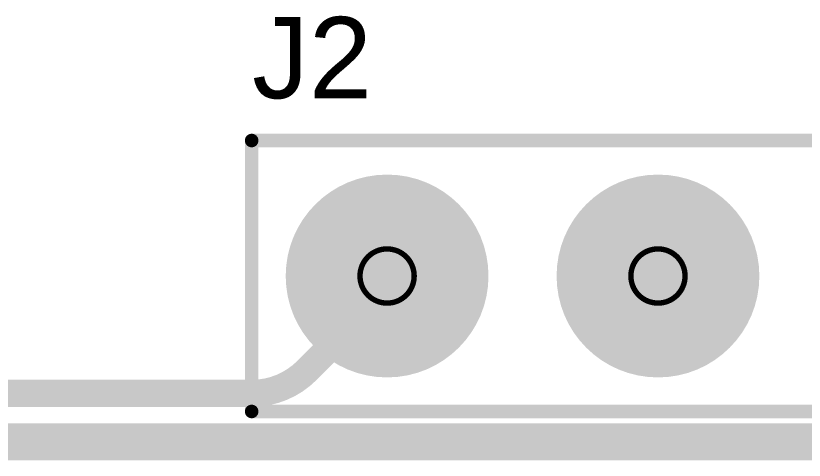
# Model space of a CAD drawing. Header units: inches. Extents: x -0.1 to 10.2, y 0 to 6.5.
# Drawn here: x 2.4165 to 2.7075, y 3.9871 to 4.1512 of the extents above; entities that cross this region are included whole.
import ezdxf

# ---------------------------------------------------------------- set-up
doc = ezdxf.new("R2010")
doc.units = ezdxf.units.IN
doc.header["$MEASUREMENT"] = 0
for name, color, linetype in [('Bottom Layer', 5, 'Continuous'), ('Bottom Solder', 6, 'Continuous'), ('Drill Drawing', 1, 'Continuous'), ('Multi-Layer', 9, 'Continuous'), ('Pad Holes', 156, 'Continuous'), ('Top Layer', 1, 'Continuous'), ('Top Overlay', 2, 'Continuous'), ('Top Solder', 216, 'Continuous')]:
    doc.layers.add(name, color=color, linetype=linetype)
doc.styles.add('Arial', font='', dxfattribs={"height": 0.2})
doc.styles.get('Arial').set_extended_font_data('Arial')

# ---------------------------------------------------------------- blocks, each defined once
blk = doc.blocks.new('HDR_1_8_TH______59')
at = {"layer": 'Bottom Layer'}
h = blk.add_hatch(color=5, dxfattribs=at)
edge = h.paths.add_edge_path()
edge.add_arc((0.25, 0), 0.03543, 0, 360)
h = blk.add_hatch(color=5, dxfattribs=at)
edge = h.paths.add_edge_path()
edge.add_arc((0.35, 0), 0.03543, 0, 360)
at = {"layer": 'Bottom Solder'}
h = blk.add_hatch(color=6, dxfattribs=at)
edge = h.paths.add_edge_path()
edge.add_arc((0.25, 0), 0.03743, 0, 360)
h = blk.add_hatch(color=6, dxfattribs=at)
edge = h.paths.add_edge_path()
edge.add_arc((0.35, 0), 0.03743, 0, 360)
at = {"layer": 'Multi-Layer'}
h = blk.add_hatch(color=9, dxfattribs=at)
edge = h.paths.add_edge_path()
edge.add_arc((0.25, 0), 0.03543, 0, 360)
h = blk.add_hatch(color=9, dxfattribs=at)
edge = h.paths.add_edge_path()
edge.add_arc((0.35, 0), 0.03543, 0, 360)
at = {"layer": 'Pad Holes'}
h = blk.add_hatch(color=7, dxfattribs=at)
edge = h.paths.add_edge_path()
edge.add_arc((0.25, 0), 0.01969, 0, 360)
h = blk.add_hatch(color=7, dxfattribs=at)
edge = h.paths.add_edge_path()
edge.add_arc((0.35, 0), 0.01969, 0, 360)
at = {"layer": 'Top Layer'}
h = blk.add_hatch(color=1, dxfattribs=at)
edge = h.paths.add_edge_path()
edge.add_arc((0.25, 0), 0.03543, 0, 360)
h = blk.add_hatch(color=1, dxfattribs=at)
edge = h.paths.add_edge_path()
edge.add_arc((0.35, 0), 0.03543, 0, 360)
at = {"layer": 'Top Solder'}
h = blk.add_hatch(color=216, dxfattribs=at)
edge = h.paths.add_edge_path()
edge.add_arc((0.25, 0), 0.03743, 0, 360)
h = blk.add_hatch(color=216, dxfattribs=at)
edge = h.paths.add_edge_path()
edge.add_arc((0.35, 0), 0.03743, 0, 360)
at = {"layer": 'Top Overlay'}
for points in [[(0.4, 0.05, 0.005, 0.005, 0), (-0.4, 0.05, 0.005, 0.005, 0)], [(0.4, 0.05, 0.005, 0.005, 0), (0.4, -0.05, 0.005, 0.005, 0)], [(0.4, -0.05, 0.005, 0.005, 0), (-0.4, -0.05, 0.005, 0.005, 0)]]:
    blk.add_lwpolyline(points, format="xyseb", dxfattribs=at)
for points in [[(0.39875, 0.05, 0.0025, 0.0025, 1), (0.40125, 0.05, 0.0025, 0.0025, 1)], [(0.39875, 0.05, 0.0025, 0.0025, 1), (0.40125, 0.05, 0.0025, 0.0025, 1)], [(0.39875, -0.05, 0.0025, 0.0025, 1), (0.40125, -0.05, 0.0025, 0.0025, 1)], [(0.39875, -0.05, 0.0025, 0.0025, 1), (0.40125, -0.05, 0.0025, 0.0025, 1)]]:
    blk.add_lwpolyline(points, format="xyseb", close=True, dxfattribs=at)

msp = doc.modelspace()

# ---------------------------------------------------------------- linework, layer by layer
at = {"layer": 'Bottom Layer'}
msp.add_lwpolyline([(1.43701, 3.99575, 0.01, 0.01, 0), (2.73616, 3.99575, 0.01, 0.01, 0)], format="xyseb", dxfattribs=at)
at = {"layer": 'Drill Drawing'}
for points in [[(2.56354, 4.05512, 0.002, 0.002, 1), (2.54354, 4.05512, 0.002, 0.002, 1)], [(2.66354, 4.05512, 0.002, 0.002, 1), (2.64354, 4.05512, 0.002, 0.002, 1)], [(2.54304, 4.05512, 0.001, 0.001, 1), (2.54404, 4.05512, 0.001, 0.001, 1)], [(2.56304, 4.05512, 0.001, 0.001, 1), (2.56404, 4.05512, 0.001, 0.001, 1)], [(2.64304, 4.05512, 0.001, 0.001, 1), (2.64404, 4.05512, 0.001, 0.001, 1)], [(2.66304, 4.05512, 0.001, 0.001, 1), (2.66404, 4.05512, 0.001, 0.001, 1)]]:
    msp.add_lwpolyline(points, format="xyseb", close=True, dxfattribs=at)
at = {"layer": 'Top Layer'}
for points in [[(2.52395, 4.02026, 0.01, 0.01, 0), (2.55617, 4.05249, 0.01, 0.01, 0)], [(2.52395, 4.02026, 0.01, 0.01, -0.198912), (2.50354, 4.01181, 0.01, 0.01, 0)], [(2.25157, 4.01181, 0.01, 0.01, 0), (2.50354, 4.01181, 0.01, 0.01, 0)], [(2.25884, 3.99213, 0.01, 0.01, 0), (2.85354, 3.99213, 0.01, 0.01, 0)]]:
    msp.add_lwpolyline(points, format="xyseb", dxfattribs=at)
for points in [[(2.55367, 4.05249, 0.005, 0.005, 1), (2.55867, 4.05249, 0.005, 0.005, 1)], [(2.52145, 4.02026, 0.005, 0.005, 1), (2.52645, 4.02026, 0.005, 0.005, 1)], [(2.52145, 4.02026, 0.005, 0.005, 1), (2.52645, 4.02026, 0.005, 0.005, 1)], [(2.50104, 4.01181, 0.005, 0.005, 1), (2.50604, 4.01181, 0.005, 0.005, 1)], [(2.50104, 4.01181, 0.005, 0.005, 1), (2.50604, 4.01181, 0.005, 0.005, 1)]]:
    msp.add_lwpolyline(points, format="xyseb", close=True, dxfattribs=at)

# ---------------------------------------------------------------- block references
at = {"rotation": 180}
msp.add_blockref('HDR_1_8_TH______59', (2.90354, 4.05512), dxfattribs=at)

# ---------------------------------------------------------------- texts
at = {"layer": 'Top Overlay', "style": 'Arial'}
msp.add_text('J2', height=0.03, dxfattribs=at).set_placement((2.5037, 4.12072))

doc.saveas('drawing.dxf')
